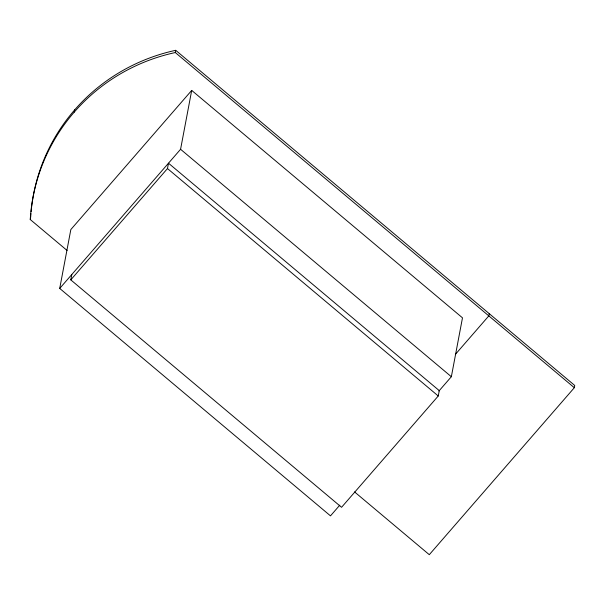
<?xml version="1.0" encoding="UTF-8"?>
<svg xmlns="http://www.w3.org/2000/svg" width="605" height="605" viewBox="0 0 605 605"><rect width="100%" height="100%" fill="white"/><g stroke="black" fill="none" stroke-linecap="round" stroke-linejoin="round"><path stroke-width="0.91" d="M67.094 250.47L30.25 219.524L30.53 218.042M74.264 112.099L74.687 109.868M339.791 505.16L330.489 515.861L59.713 288.434L70.838 229.552L191.702 90.402L462.485 317.829L451.353 376.718L438.958 390.989M70.785 279.873L167.479 168.553L168.493 163.199L439.268 390.633L438.254 395.98L341.568 507.3L70.785 279.873L71.798 274.519M30.25 219.524A186.99 183.428 10.7 0 1 175.291 52.544L175.707 50.313L574.75 385.476L574.327 387.707L429.293 554.687L354.56 491.918M59.713 288.434L180.577 149.284L191.702 90.402M489.241 313.655L488.817 315.886L455.353 354.417M175.291 52.544L574.327 387.707M180.577 149.284L451.353 376.718M167.479 168.553L438.254 395.98M30.674 217.293A186.99 183.428 10.7 0 1 30.938 213.557M31.105 211.697A186.99 183.428 10.7 0 1 175.707 50.313"/></g></svg>
